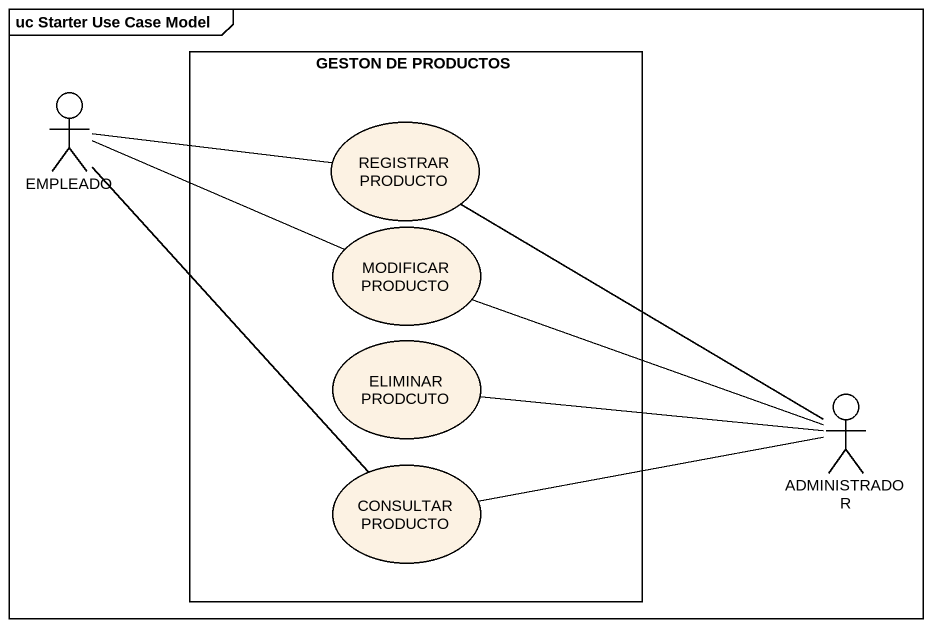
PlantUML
@startuml
mainframe uc Starter Use Case Model
actor EMPLEADO
rectangle "GESTON DE PRODUCTOS" as GESTON_DE_PRODUCTOS {
  usecase "REGISTRAR PRODUCTO" as REGISTRAR_PRODUCTO
  usecase "MODIFICAR PRODUCTO" as MODIFICAR_PRODUCTO
  usecase "ELIMINAR PRODCUTO" as ELIMINAR_PRODCUTO
  usecase "CONSULTAR PRODUCTO" as CONSULTAR_PRODUCTO
}
actor ADMINISTRADOR
EMPLEADO -right- REGISTRAR_PRODUCTO
EMPLEADO -right- MODIFICAR_PRODUCTO
EMPLEADO -- CONSULTAR_PRODUCTO
ADMINISTRADOR -up- REGISTRAR_PRODUCTO
ADMINISTRADOR -left- MODIFICAR_PRODUCTO
ADMINISTRADOR -left- ELIMINAR_PRODCUTO
ADMINISTRADOR -left- CONSULTAR_PRODUCTO
@enduml
